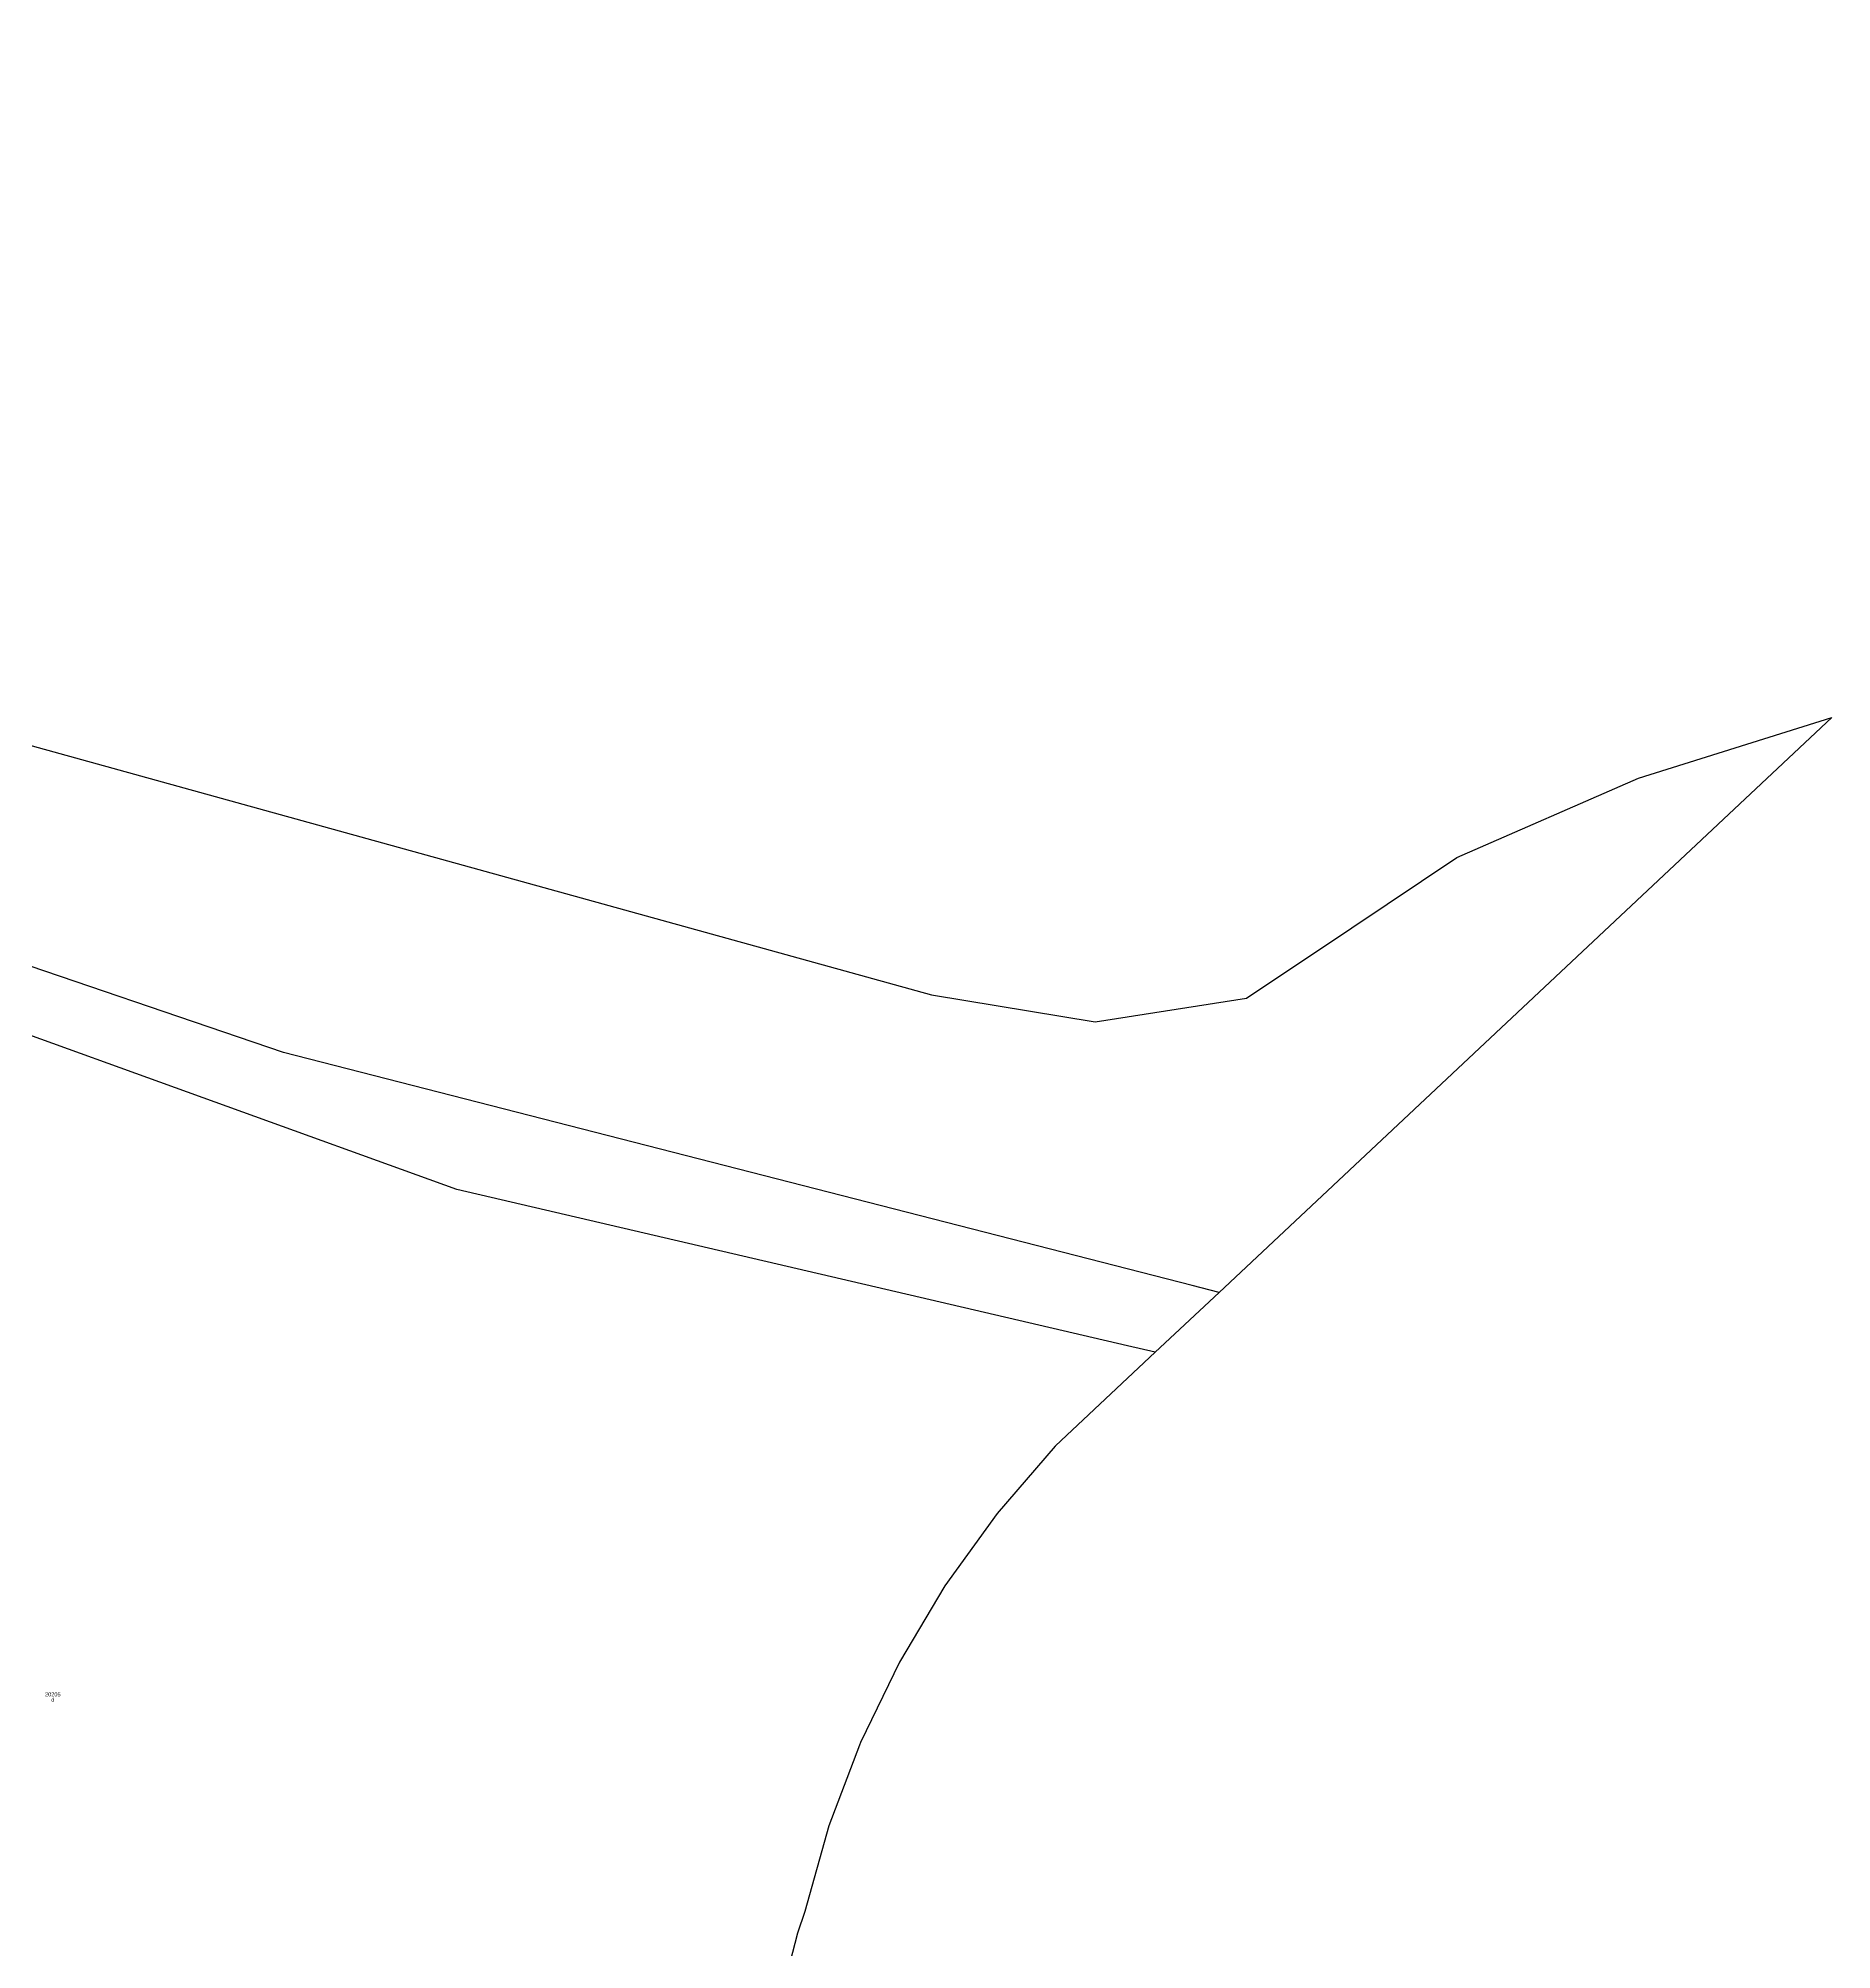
# Model space of a CAD drawing. Header units: metres. Extents: x 482697 to 483361, y 4630109 to 4630616.
# Drawn here: x 483184.9 to 483361.1, y 4630348.7 to 4630536.5 of the extents above; entities that cross this region are included whole.
import ezdxf
from ezdxf.enums import TextEntityAlignment as Align

# ---------------------------------------------------------------- set-up
doc = ezdxf.new("R2010")
doc.units = ezdxf.units.M

msp = doc.modelspace()

# ---------------------------------------------------------------- linework, layer by layer
at = {"layer": 'PG-LI'}
for points in [[(483300.9205, 4630413.2635), (483298.2955, 4630413.9365), (483209.01, 4630436.83), (483147.48, 4630457.79), (483118.44, 4630459.5), (483098.01, 4630462.38), (483086.65, 4630464.07), (483069.28, 4630465.84), (483043.12, 4630477.19), (483015.72, 4630486.38), (482985.32, 4630500.1), (482964.36, 4630514.16), (482960.97, 4630518.84)], [(483294.6585, 4630407.3875), (483291.9155, 4630408.0265), (483226.02, 4630423.38), (483178.5, 4630440.53), (483152.13, 4630448.2), (483126.44, 4630452.7), (483090.47, 4630454.96), (483058.85, 4630464.24), (483023.49, 4630476.66), (482990.13, 4630492.9), (482982.92, 4630495.64)]]:
    msp.add_lwpolyline(points, dxfattribs=at)
at = {"layer": 'PG-LP'}
for p, q in [((483300.9205, 4630413.2635), (483294.6585, 4630407.3875)), ((483294.6585, 4630407.3875), (483284.851, 4630398.1845))]:
    msp.add_line(p, q, dxfattribs=at)
for points in [[(482938.3555, 4630532.4395), (482950.446, 4630534.4695), (482962.376, 4630536.479), (483014.586, 4630520.869), (483014.816, 4630520.789), (483045.4855, 4630510.3785), (483102.5455, 4630490.558), (483172.6755, 4630470.1575), (483272.6755, 4630442.5065), (483288.7555, 4630439.8465), (483303.6055, 4630442.1565), (483313.9555, 4630449.0665), (483324.2955, 4630455.9865), (483342.136, 4630463.776), (483361.126, 4630469.756), (483300.9205, 4630413.2635)], [(483284.851, 4630398.1845), (483284.839, 4630398.1725), (483279.119, 4630391.5445), (483273.9985, 4630384.4435), (483269.516, 4630376.923), (483265.706, 4630369.0405), (483265.5975, 4630368.787), (483262.598, 4630360.856), (483260.2145, 4630352.432), (483259.5225, 4630350.31), (483258.0025, 4630344.488)]]:
    msp.add_lwpolyline(points, dxfattribs=at)

# ---------------------------------------------------------------- texts
at = {"layer": 'PG-AA'}
msp.add_text('d', height=0.4, dxfattribs=at).set_placement((483186.34, 4630373.45), align=Align.TOP_CENTER)
at = {"layer": 'PG-AS'}
msp.add_text('20205', height=0.4, dxfattribs=at).set_placement((483186.34, 4630373.45), align=Align.BOTTOM_CENTER)

doc.saveas('drawing.dxf')
